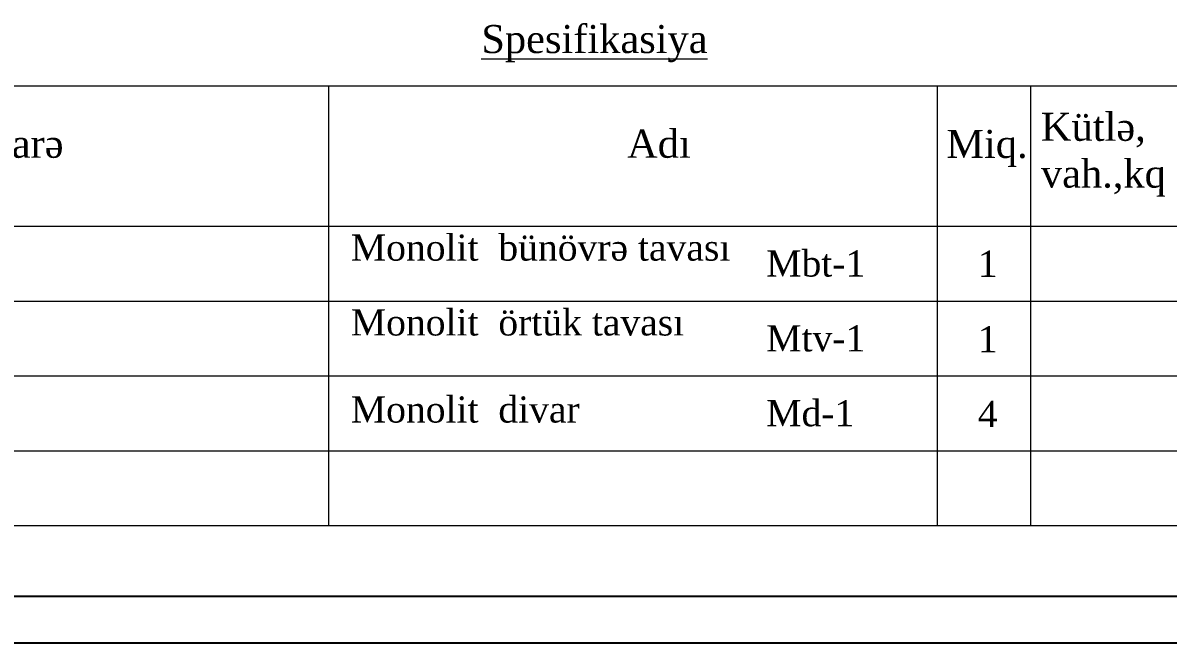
# Model space of a CAD drawing. Header units: millimetres. Extents: x 1067644 to 1117794, y -913136 to -692535.
# Drawn here: x 1082134 to 1094975, y -752919 to -745958 of the extents above; entities that cross this region are included whole.
import ezdxf

# ---------------------------------------------------------------- set-up
doc = ezdxf.new("R2010")
doc.units = ezdxf.units.MM
doc.layers.add('cedvel  0.09', color=7, linetype='Continuous', lineweight=13)
doc.styles.get("Standard").update_dxf_attribs({"font": 'a3ar(la).ttf'})
doc.styles.add('Times New  Roman', font='times.ttf')

# ---------------------------------------------------------------- blocks, each defined once
blk = doc.blocks.new('ntnntyht')
at = {"lineweight": 25, "ltscale": 15}
blk.add_line((1963654, -50106), (2003045, -50106), dxfattribs=at)
at = {"lineweight": 25}
blk.add_line((2003567, -50629), (1961564, -50629), dxfattribs=at)

msp = doc.modelspace()

# ---------------------------------------------------------------- linework, layer by layer
at = {"lineweight": 20}
for p, q in [((1097109.044, -746669.595), (1077684.044, -746669.595)), ((1085559.044, -746669.595), (1085559.044, -748244.595)), ((1092384.044, -746669.595), (1092384.044, -748244.595)), ((1093434.044, -746669.595), (1093434.044, -748244.595)), ((1097109.044, -748244.595), (1077684.044, -748244.595)), ((1085559.044, -748244.595), (1085559.044, -751604.595)), ((1092384.044, -748244.595), (1092384.044, -751604.595)), ((1093434.044, -748244.595), (1093434.044, -751604.595)), ((1097109.044, -749084.595), (1077684.044, -749084.595))]:
    msp.add_line(p, q, dxfattribs=at)
at = {"layer": 'cedvel  0.09', "lineweight": 20}
for p, q in [((1097109.044, -749924.595), (1077684.044, -749924.595)), ((1097109.044, -750764.595), (1077684.044, -750764.595)), ((1097109.044, -751604.595), (1077684.044, -751604.595))]:
    msp.add_line(p, q, dxfattribs=at)

# ---------------------------------------------------------------- block references
at = {"color": 3, "xscale": 1.004925508461463, "yscale": 1.004925508461463, "zscale": 1.004925508461463}
msp.add_blockref('ntnntyht', (-895641.897, -702041.285), dxfattribs=at)

# ---------------------------------------------------------------- texts
at = {"color": 7, "lineweight": 5, "ltscale": 15, "char_height": 315, "width": 963.9764, "attachment_point": 1, "style": 'Times New  Roman'}
for s, insert in [('{\\fTimes New Roman|b0|i0|c238|p18;\\LSpesifikasiya}', (1087274.221, -745981.796)), ('{\\fTimes New Roman|b0|i0|c238|p18;Kütlə,\\Pvah.,kq}', (1093549.213, -746966.739)), ('{\\fTimes New Roman|b0|i0|c238|p18;İşarə}', (1081665.425, -747157.008)), ('{\\fTimes New Roman|b0|i0|c238|p18;Adı}', (1088909.115, -747157.008)), ('{\\fTimes New Roman|b0|i0|c238|p18;Miq.}', (1092488.413, -747158.676))]:
    msp.add_mtext(s, dxfattribs=dict(at, insert=insert))
at = {"lineweight": 25, "char_height": 420, "width": 6088.80326, "attachment_point": 1}
for s, insert in [('{\\fTimes New Roman|b0|i0|c238|p18;\\H0.7x;Monolit  bünövrə tavası \\H1.4285x;\\L }', (1085811.924, -748332.577)), ('{\\fTimes New Roman|b0|i0|c238|p18;\\H0.7x;Mbt-1}', (1090470.252, -748511.177)), ('{\\fTimes New Roman|b0|i0|c238|p18;\\H0.7x;1}', (1092841.031, -748514.688)), ('{\\fTimes New Roman|b0|i0|c238|p18;\\H0.7x;Monolit  örtük tavası \\H1.4285x; }', (1085811.924, -749172.577)), ('{\\fTimes New Roman|b0|i0|c238|p18;\\H0.7x;Mtv-1}', (1090470.252, -749351.177)), ('{\\fTimes New Roman|b0|i0|c238|p18;\\H0.7x;1}', (1092841.031, -749361.132)), ('{\\fTimes New Roman|b0|i0|c238|p18;\\H0.7x;Monolit  divar}', (1085811.924, -750149.862)), ('{\\fTimes New Roman|b0|i0|c238|p18;\\H0.7x;Md-1}', (1090470.252, -750191.177)), ('{\\fTimes New Roman|b0|i0|c238|p18;\\H0.7x;4}', (1092841.031, -750201.132))]:
    msp.add_mtext(s, dxfattribs=dict(at, insert=insert))

doc.saveas('drawing.dxf')
